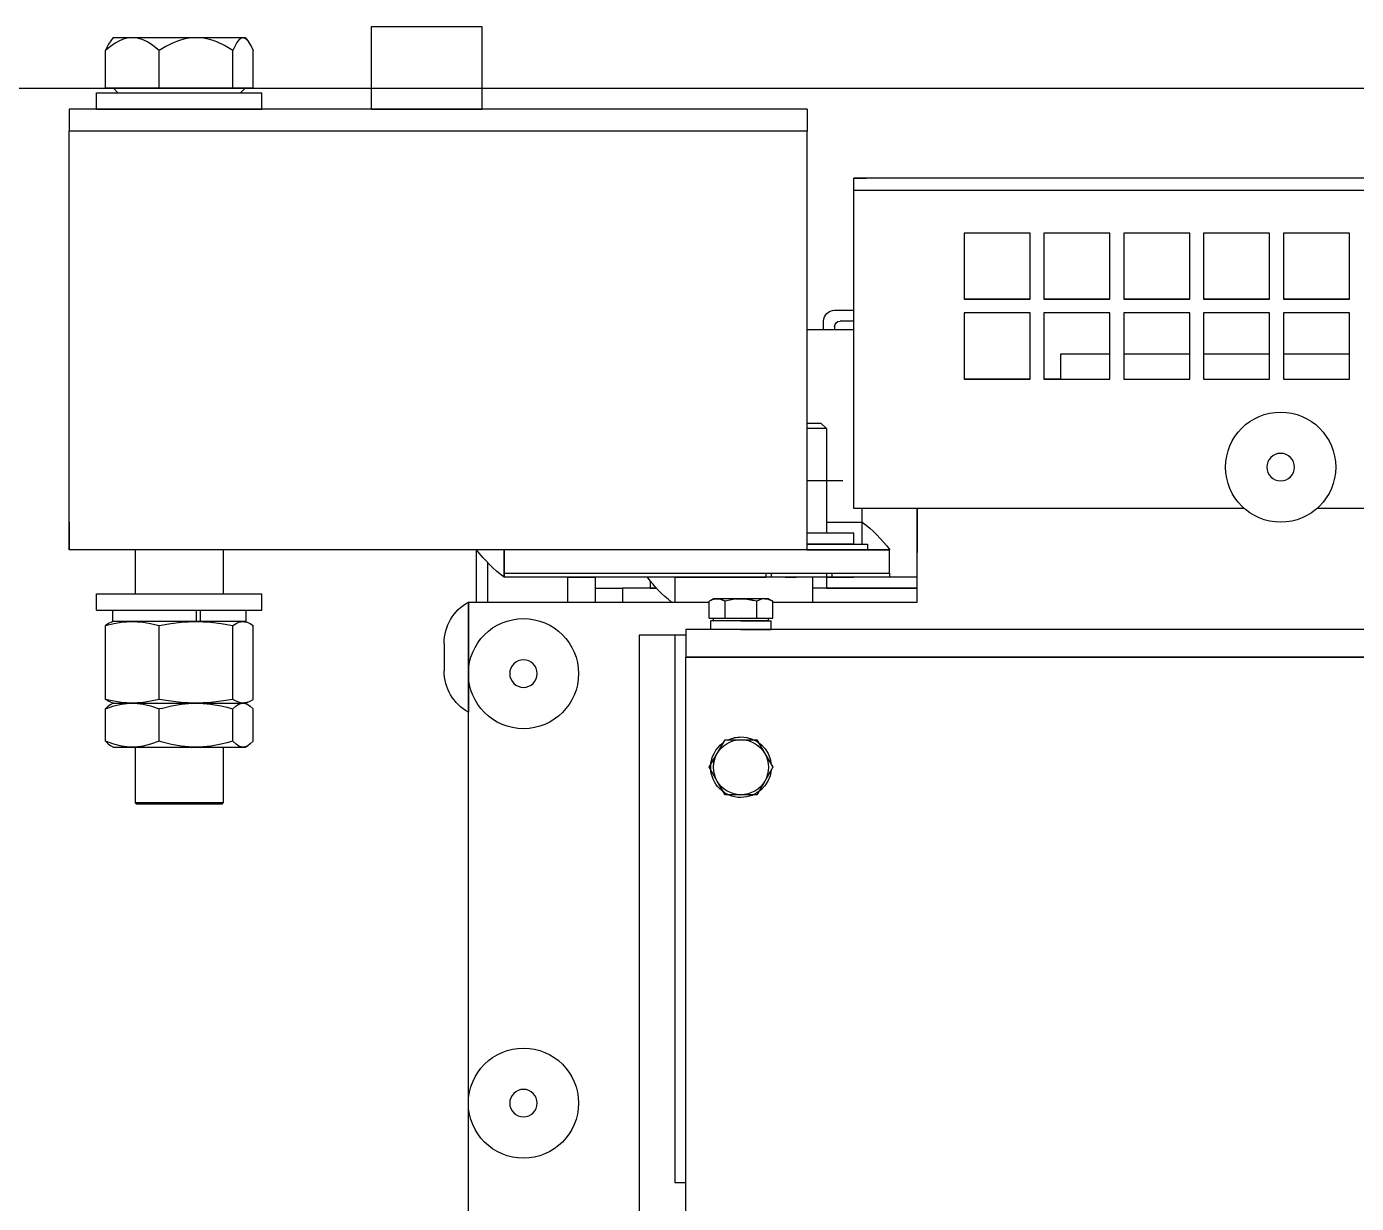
# Model space of a CAD drawing. Extents: x 39751 to 116307, y -36149 to -14965.
# Drawn here: x 55588.8 to 55830.2, y -20602.5 to -20388.8 of the extents above; entities that cross this region are included whole.
import ezdxf

# ---------------------------------------------------------------- set-up
doc = ezdxf.new("R2010")
doc.units = 0
doc.header["$LTSCALE"] = 1500
doc.layers.add('confinea', color=3, linetype='Continuous')

# ---------------------------------------------------------------- blocks, each defined once
blk = doc.blocks.new('A$C152A31FE')
at = {"color": 7, "ltscale": 0.375}
for p, q in [((755.07, 371.4), (755.07, 356.4)), ((775.07, 356.4), (775.07, 371.4)), ((681, 276.4), (696, 276.4))]:
    blk.add_line(p, q, dxfattribs=at)
at = {"color": 7, "ltscale": 0.25}
for p, q in [((765.07, 371.4), (755.07, 371.4)), ((775.07, 371.4), (765.07, 371.4)), ((765.07, 356.4), (755.07, 356.4)), ((775.07, 356.4), (765.07, 356.4)), ((757.5, 256.9), (757.5, 246.9))]:
    blk.add_line(p, q, dxfattribs=at)
at = {"color": 7, "ltscale": 0.171753}
for p, q in [((796.59, 360.2), (796.59, 367.07)), ((800.27, 360.2), (800.27, 367.07)), ((813.67, 360.2), (813.67, 367.07)), ((823.41, 360.2), (823.41, 367.07))]:
    blk.add_line(p, q, dxfattribs=at)
at = {"color": 7, "ltscale": 0.018153}
for p, q in [((798.01, 369.4), (797.55, 368.83)), ((821.99, 369.4), (822.45, 368.83))]:
    blk.add_line(p, q, dxfattribs=at)
at = {"color": 7, "ltscale": 0.008984}
for p, q in [((798.37, 369.4), (798.01, 369.4)), ((798.36, 248.55), (798, 248.55))]:
    blk.add_line(p, q, dxfattribs=at)
at = {"color": 7}
for p, q in [((821.99, 369.4), (798.37, 369.4)), ((824.52, 359.4), (795, 359.4)), ((696, 356.4), (830, 356.4)), ((824.52, 356.4), (795, 356.4)), ((696, 352.4), (830, 352.4)), ((696, 276.4), (696, 352.4)), ((830, 276.4), (830, 352.4)), ((144.73, 343.9), (685.27, 343.9)), ((144.73, 341.66), (687.5, 341.66)), ((687.5, 283.9), (687.5, 341.66)), ((421.62, 283.9), (603.38, 283.9)), ((616.62, 283.9), (687.5, 283.9)), ((696, 276.4), (830, 276.4)), ((676, 271.4), (724.5, 271.4)), ((751, 272.12), (681, 272.12)), ((681, 271.4), (751, 271.4)), ((695, 271.4), (720, 271.4)), ((824.52, 268.4), (795, 268.4)), ((702.23, 266.9), (676, 266.9)), ((757.5, 266.9), (713.77, 266.9)), ((757.5, 6.64), (757.5, 266.9)), ((824.52, 265.4), (795, 265.4)), ((368, 261.9), (718, 261.9)), ((720, 260.9), (720, 161.4)), ((726.5, 260.9), (726.5, 6.64)), ((718, 256.9), (368, 256.9)), ((368, 256.9), (718, 256.9)), ((718, 6.9), (718, 256.9))]:
    blk.add_line(p, q, dxfattribs=at)
at = {"color": 7, "ltscale": 0.091797}
blk.add_line((796.59, 360.2), (800.27, 360.2), dxfattribs=at)
at = {"color": 7, "ltscale": 0.028295}
for p, q in [((798.86, 359.4), (798.05, 360.2)), ((821.14, 359.4), (821.95, 360.2))]:
    blk.add_line(p, q, dxfattribs=at)
at = {"color": 7, "ltscale": 0.335156}
blk.add_line((800.27, 360.2), (813.67, 360.2), dxfattribs=at)
at = {"color": 7, "ltscale": 0.243359}
blk.add_line((813.67, 360.2), (823.41, 360.2), dxfattribs=at)
at = {"color": 7, "ltscale": 0.075}
for p, q in [((795, 356.4), (795, 359.4)), ((825, 356.4), (825, 359.4)), ((650, 307.4), (653, 307.4)), ((650, 307.4), (653, 307.4)), ((795, 265.4), (795, 268.4)), ((825, 265.4), (825, 268.4))]:
    blk.add_line(p, q, dxfattribs=at)
at = {"color": 7, "ltscale": 0.012109}
for p, q in [((825, 359.4), (824.52, 359.4)), ((825, 356.4), (824.52, 356.4)), ((825, 268.4), (824.52, 268.4)), ((825, 265.4), (824.52, 265.4))]:
    blk.add_line(p, q, dxfattribs=at)
at = {"color": 7, "ltscale": 0.1}
for p, q in [((696, 356.4), (696, 352.4)), ((830, 356.4), (830, 352.4)), ((830, 280.4), (830, 276.4)), ((685, 276.4), (681, 276.4)), ((703.5, 271.4), (707.5, 271.4))]:
    blk.add_line(p, q, dxfattribs=at)
at = {"color": 7, "ltscale": 0.055859}
for p, q in [((685.27, 343.9), (687.5, 343.9)), ((687.5, 343.9), (685.27, 343.9))]:
    blk.add_line(p, q, dxfattribs=at)
at = {"color": 7, "ltscale": 0.05592}
blk.add_line((687.5, 341.66), (687.5, 343.9), dxfattribs=at)
blk.add_line((687.5, 341.66), (687.5, 343.9), dxfattribs=at)
at = {"color": 7, "ltscale": 0.3}
for p, q in [((597.5, 321.9), (597.5, 333.9)), ((597.5, 333.9), (609.5, 333.9)), ((609.5, 333.9), (609.5, 321.9)), ((612, 321.9), (612, 333.9)), ((612, 333.9), (624, 333.9)), ((624, 333.9), (624, 321.9)), ((626.5, 321.9), (626.5, 333.9)), ((626.5, 333.9), (638.5, 333.9)), ((638.5, 333.9), (638.5, 321.9)), ((641, 321.9), (641, 333.9)), ((641, 333.9), (653, 333.9)), ((653, 333.9), (653, 321.9)), ((655.5, 333.9), (667.5, 333.9)), ((655.5, 321.9), (655.5, 333.9)), ((667.5, 333.9), (667.5, 321.9)), ((609.5, 321.9), (597.5, 321.9)), ((609.5, 321.9), (597.5, 321.9)), ((597.5, 321.9), (609.5, 321.9)), ((624, 321.9), (612, 321.9)), ((624, 321.9), (612, 321.9)), ((612, 321.9), (624, 321.9)), ((638.5, 321.9), (626.5, 321.9)), ((638.5, 321.9), (626.5, 321.9)), ((626.5, 321.9), (638.5, 321.9)), ((653, 321.9), (641, 321.9)), ((653, 321.9), (641, 321.9)), ((641, 321.9), (653, 321.9)), ((667.5, 321.9), (655.5, 321.9)), ((667.5, 321.9), (655.5, 321.9)), ((655.5, 321.9), (667.5, 321.9)), ((597.5, 307.4), (597.5, 319.4)), ((597.5, 319.4), (609.5, 319.4)), ((609.5, 319.4), (609.5, 307.4)), ((612, 307.4), (612, 319.4)), ((612, 319.4), (624, 319.4)), ((624, 319.4), (624, 307.4)), ((626.5, 307.4), (626.5, 319.4)), ((626.5, 319.4), (638.5, 319.4)), ((638.5, 319.4), (638.5, 307.4)), ((641, 307.4), (641, 319.4)), ((641, 319.4), (653, 319.4)), ((653, 319.4), (653, 307.4)), ((655.5, 307.4), (655.5, 319.4)), ((655.5, 319.4), (667.5, 319.4)), ((667.5, 319.4), (667.5, 307.4)), ((597.5, 311.9), (609.5, 311.9)), ((597.5, 311.9), (609.5, 311.9)), ((597.5, 311.9), (609.5, 311.9)), ((597.5, 311.9), (609.5, 311.9)), ((597.5, 311.9), (609.5, 311.9)), ((612, 311.9), (624, 311.9)), ((612, 311.9), (624, 311.9)), ((612, 311.9), (624, 311.9)), ((612, 311.9), (624, 311.9)), ((612, 311.9), (624, 311.9)), ((626.5, 311.9), (638.5, 311.9)), ((626.5, 311.9), (638.5, 311.9)), ((626.5, 311.9), (638.5, 311.9)), ((626.5, 311.9), (638.5, 311.9)), ((626.5, 311.9), (638.5, 311.9)), ((609.5, 307.4), (597.5, 307.4)), ((609.5, 307.4), (597.5, 307.4)), ((624, 307.4), (612, 307.4)), ((624, 307.4), (612, 307.4)), ((638.5, 307.4), (626.5, 307.4)), ((638.5, 307.4), (626.5, 307.4)), ((653, 307.4), (641, 307.4)), ((653, 307.4), (641, 307.4)), ((667.5, 307.4), (655.5, 307.4)), ((667.5, 307.4), (655.5, 307.4)), ((655.5, 307.4), (667.5, 307.4)), ((655.5, 307.4), (667.5, 307.4))]:
    blk.add_line(p, q, dxfattribs=at)
at = {"color": 7, "ltscale": 0.0875}
for p, q in [((691, 319.9), (687.5, 319.9)), ((692.5, 298.4), (696, 298.4)), ((700, 271.4), (703.5, 271.4))]:
    blk.add_line(p, q, dxfattribs=at)
at = {"color": 7, "ltscale": 0.0625}
for p, q in [((687.5, 317.9), (690, 317.9)), ((696, 299.4), (693.5, 299.4)), ((686, 281.4), (686, 283.9)), ((729.5, 269.4), (729.5, 266.9)), ((729.5, 269.4), (729.5, 266.9)), ((734.5, 269.4), (734.5, 266.9)), ((761.9, 256.9), (761.9, 254.4))]:
    blk.add_line(p, q, dxfattribs=at)
at = {"color": 7, "ltscale": 0.2125}
for p, q in [((696, 316.4), (687.5, 316.4)), ((718, 260.9), (726.5, 260.9))]:
    blk.add_line(p, q, dxfattribs=at)
at = {"color": 7, "ltscale": 0.0125}
for p, q in [((691, 316.9), (691, 316.4)), ((703, 263.5), (703, 264)), ((713, 263.5), (713, 264))]:
    blk.add_line(p, q, dxfattribs=at)
at = {"color": 7, "ltscale": 0.0375}
blk.add_line((693, 316.4), (693, 317.9), dxfattribs=at)
at = {"color": 7, "ltscale": 0.225}
blk.add_line((641, 311.9), (650, 311.9), dxfattribs=at)
blk.add_line((641, 311.9), (650, 311.9), dxfattribs=at)
blk.add_line((641, 311.9), (650, 311.9), dxfattribs=at)
blk.add_line((641, 311.9), (650, 311.9), dxfattribs=at)
blk.add_line((641, 311.9), (650, 311.9), dxfattribs=at)
at = {"color": 7, "ltscale": 0.1125}
for p, q in [((650, 311.9), (650, 307.4)), ((695, 271.4), (695, 266.9)), ((720, 271.4), (720, 266.9)), ((720, 271.4), (720, 266.9)), ((734.5, 271.4), (734.5, 266.9)), ((739.5, 271.4), (739.5, 266.9))]:
    blk.add_line(p, q, dxfattribs=at)
at = {"color": 7, "ltscale": 0.035355}
blk.add_line((693.5, 299.4), (692.5, 298.4), dxfattribs=at)
at = {"color": 7, "ltscale": 0.475}
for p, q in [((692.5, 298.4), (692.5, 279.4)), ((676, 269.4), (695, 269.4))]:
    blk.add_line(p, q, dxfattribs=at)
at = {"color": 7, "ltscale": 0.1625}
for p, q in [((689.5, 288.9), (696, 288.9)), ((692.5, 281.4), (686, 281.4))]:
    blk.add_line(p, q, dxfattribs=at)
at = {"color": 7, "ltscale": 0.425}
blk.add_line((676, 266.9), (676, 283.9), dxfattribs=at)
at = {"color": 7, "ltscale": 0.2}
for p, q in [((676, 283.9), (676, 275.9)), ((802, 276.4), (802, 268.4)), ((818, 276.4), (818, 268.4))]:
    blk.add_line(p, q, dxfattribs=at)
at = {"color": 7, "ltscale": 0.099048}
blk.add_line((686, 277.44), (686, 281.4), dxfattribs=at)
at = {"color": 7, "ltscale": 0.025}
for p, q in [((830, 281.4), (830, 280.4)), ((685, 277.4), (685, 276.4))]:
    blk.add_line(p, q, dxfattribs=at)
at = {"color": 7, "ltscale": 0.018945}
for p, q in [((687.5, 279.4), (688.26, 279.4)), ((687.5, 277.4), (688.26, 277.4))]:
    blk.add_line(p, q, dxfattribs=at)
at = {"color": 7, "ltscale": 0.05}
for p, q in [((687.5, 277.4), (687.5, 279.4)), ((700, 271.4), (698, 271.4)), ((720, 271.4), (718, 271.4)), ((718, 161.4), (720, 161.4))]:
    blk.add_line(p, q, dxfattribs=at)
at = {"color": 7, "ltscale": 0.193555}
for p, q in [((688.26, 279.4), (696, 279.4)), ((688.26, 277.4), (696, 277.4))]:
    blk.add_line(p, q, dxfattribs=at)
at = {"color": 7, "ltscale": 0.107117}
for p, q in [((681, 272.12), (681, 276.4)), ((751, 276.4), (751, 272.12))]:
    blk.add_line(p, q, dxfattribs=at)
at = {"color": 7, "ltscale": 0.274805}
for p, q in [((695.99, 277.4), (685, 277.4)), ((695.99, 276.4), (685, 276.4))]:
    blk.add_line(p, q, dxfattribs=at)
at = {"color": 7, "ltscale": 0.125}
for p, q in [((751, 271.4), (751, 276.4)), ((692.5, 271.4), (687.5, 271.4)), ((720, 271.4), (725, 271.4)), ((739.5, 271.4), (734.5, 271.4)), ((739.5, 271.4), (734.5, 271.4)), ((734.5, 269.4), (729.5, 269.4)), ((734.5, 269.4), (729.5, 269.4)), ((703, 263.5), (708, 263.5)), ((708, 263.5), (713, 263.5)), ((718, 261.9), (718, 256.9))]:
    blk.add_line(p, q, dxfattribs=at)
at = {"color": 7, "ltscale": 0.2375}
blk.add_line((756, 266.9), (756, 276.4), dxfattribs=at)
at = {"color": 7, "ltscale": 0.178809}
blk.add_line((754, 274.05), (754, 266.9), dxfattribs=at)
at = {"color": 7, "ltscale": 0.017883}
for p, q in [((681, 272.12), (681, 271.4)), ((691.5, 272.12), (691.5, 271.4)), ((702.5, 272.12), (702.5, 271.4)), ((702.5, 272.12), (702.5, 271.4)), ((703.5, 272.12), (703.5, 271.4)), ((751, 272.12), (751, 271.4))]:
    blk.add_line(p, q, dxfattribs=at)
at = {"color": 7, "ltscale": 0.001465}
blk.add_line((691.44, 271.4), (691.5, 271.4), dxfattribs=at)
at = {"color": 7, "ltscale": 0.067883}
blk.add_line((692.5, 272.12), (692.5, 269.4), dxfattribs=at)
at = {"color": 7, "ltscale": 0.175}
blk.add_line((698, 271.4), (705, 271.4), dxfattribs=at)
at = {"color": 7, "ltscale": 0.026465}
blk.add_line((702.5, 271.4), (703.56, 271.4), dxfattribs=at)
at = {"color": 7, "ltscale": 0.3625}
blk.add_line((718, 271.4), (703.5, 271.4), dxfattribs=at)
at = {"color": 7, "ltscale": 0.325}
blk.add_line((705, 271.4), (718, 271.4), dxfattribs=at)
at = {"color": 7, "ltscale": 0.033911}
blk.add_line((724.5, 270.76), (724.5, 269.4), dxfattribs=at)
at = {"color": 7, "ltscale": 0.4125}
blk.add_line((692.5, 269.4), (676, 269.4), dxfattribs=at)
at = {"color": 7, "ltscale": 0.154297}
blk.add_line((723.33, 269.4), (729.5, 269.4), dxfattribs=at)
at = {"color": 7, "ltscale": 0.029297}
blk.add_line((724.5, 269.4), (723.33, 269.4), dxfattribs=at)
at = {"color": 7, "ltscale": 0.02233}
for p, q in [((703, 267.5), (702.23, 267.05)), ((713, 267.5), (713.77, 267.05))]:
    blk.add_line(p, q, dxfattribs=at)
at = {"color": 7, "ltscale": 0.076331}
for p, q in [((702.23, 264), (702.23, 267.05)), ((705.11, 264), (705.11, 267.05)), ((710.89, 264), (710.89, 267.05)), ((713.77, 264), (713.77, 267.05)), ((713.77, 264), (713.77, 267.05))]:
    blk.add_line(p, q, dxfattribs=at)
at = {"color": 7, "ltscale": 0.016797}
for p, q in [((703, 267.5), (703.67, 267.5)), ((712.33, 267.5), (713, 267.5))]:
    blk.add_line(p, q, dxfattribs=at)
at = {"color": 7, "ltscale": 0.108203}
for p, q in [((703.67, 267.5), (708, 267.5)), ((708, 267.5), (712.33, 267.5))]:
    blk.add_line(p, q, dxfattribs=at)
at = {"color": 7, "ltscale": 0.000195313}
for p, q in [((703.67, 267.5), (703.68, 267.5)), ((712.32, 267.5), (712.33, 267.5))]:
    blk.add_line(p, q, dxfattribs=at)
at = {"color": 7, "ltscale": 0.000352105}
blk.add_line((705.11, 267.05), (705.1, 267.06), dxfattribs=at)
at = {"color": 7, "ltscale": 0.000585937}
blk.add_line((707.98, 267.5), (708, 267.5), dxfattribs=at)
at = {"color": 7, "ltscale": 0.004163}
blk.add_line((757.5, 266.9), (757.5, 266.73), dxfattribs=at)
at = {"color": 7, "ltscale": 0.245837}
blk.add_line((757.5, 266.73), (757.5, 256.9), dxfattribs=at)
at = {"color": 7, "ltscale": 0.072168}
for p, q in [((705.11, 264), (702.23, 264)), ((713.77, 264), (710.89, 264)), ((708, 241.9), (705.11, 241.9)), ((710.89, 241.9), (708, 241.9)), ((705.11, 231.9), (708, 231.9)), ((708, 231.9), (710.89, 231.9))]:
    blk.add_line(p, q, dxfattribs=at)
at = {"color": 7, "ltscale": 0.1375}
for p, q in [((708, 263.5), (702.5, 263.5)), ((708, 263.5), (713.5, 263.5)), ((708, 261.9), (702.5, 261.9)), ((708, 261.9), (713.5, 261.9))]:
    blk.add_line(p, q, dxfattribs=at)
at = {"color": 7, "ltscale": 0.040002}
for p, q in [((702.5, 261.9), (702.5, 263.5)), ((713.5, 261.9), (713.5, 263.5)), ((713.5, 261.9), (713.5, 263.5))]:
    blk.add_line(p, q, dxfattribs=at)
at = {"color": 7, "ltscale": 0.144336}
blk.add_line((710.89, 264), (705.11, 264), dxfattribs=at)
at = {"color": 7, "ltscale": 0.011848}
for p, q in [((798, 263.35), (797.55, 263.19)), ((822, 263.35), (822.45, 263.19)), ((798, 248.55), (797.55, 248.71)), ((822, 248.55), (822.45, 248.71))]:
    blk.add_line(p, q, dxfattribs=at)
at = {"color": 7, "ltscale": 0.051245}
for p, q in [((797.9, 265.4), (797.9, 263.35)), ((806.21, 265.4), (806.21, 263.35)), ((806.94, 265.4), (806.94, 263.35)), ((822.1, 265.4), (822.1, 263.35))]:
    blk.add_line(p, q, dxfattribs=at)
at = {"color": 7, "ltscale": 0.207813}
blk.add_line((797.9, 263.35), (806.21, 263.35), dxfattribs=at)
at = {"color": 7, "ltscale": 0.001953}
for p, q in [((798.43, 263.35), (798.35, 263.35)), ((798.35, 248.55), (798.43, 248.55))]:
    blk.add_line(p, q, dxfattribs=at)
at = {"color": 7, "ltscale": 0.032129}
blk.add_line((807.5, 265.4), (806.21, 265.4), dxfattribs=at)
at = {"color": 7, "ltscale": 0.018359}
blk.add_line((806.21, 263.35), (806.95, 263.35), dxfattribs=at)
at = {"color": 7, "ltscale": 0.017676}
blk.add_line((806.94, 263.35), (806.23, 263.35), dxfattribs=at)
at = {"color": 7, "ltscale": 0.379004}
blk.add_line((806.94, 263.35), (822.1, 263.35), dxfattribs=at)
at = {"color": 7, "ltscale": 0.336218}
for p, q in [((796.59, 249.23), (796.59, 262.67)), ((800.27, 249.23), (800.27, 262.67)), ((813.67, 249.23), (813.67, 262.67)), ((823.41, 249.23), (823.41, 262.67))]:
    blk.add_line(p, q, dxfattribs=at)
at = {"color": 7, "ltscale": 0.001038}
blk.add_line((761.9, 259.4), (761.9, 259.36), dxfattribs=at)
at = {"color": 7, "ltscale": 0.061462}
blk.add_line((761.9, 259.36), (761.9, 256.9), dxfattribs=at)
at = {"color": 7, "ltscale": 0.146411}
for p, q in [((796.59, 241.62), (796.59, 247.48)), ((800.27, 241.62), (800.27, 247.48)), ((813.67, 241.62), (813.67, 247.48)), ((823.41, 241.62), (823.41, 247.48))]:
    blk.add_line(p, q, dxfattribs=at)
at = {"color": 7, "ltscale": 0.012846}
for p, q in [((798, 248.55), (797.55, 248.29)), ((822, 248.55), (822.45, 248.29))]:
    blk.add_line(p, q, dxfattribs=at)
at = {"color": 7, "ltscale": 0.010742}
for p, q in [((798.43, 248.55), (798, 248.55)), ((798.43, 240.55), (798, 240.55))]:
    blk.add_line(p, q, dxfattribs=at)
at = {"color": 7, "ltscale": 0.001758}
blk.add_line((798.43, 248.55), (798.36, 248.55), dxfattribs=at)
at = {"color": 7, "ltscale": 0.213477}
for p, q in [((806.97, 248.55), (798.43, 248.55)), ((806.97, 248.55), (798.43, 248.55)), ((806.97, 240.55), (798.43, 240.55))]:
    blk.add_line(p, q, dxfattribs=at)
at = {"color": 7, "ltscale": 0.289258}
blk.add_line((818.54, 248.55), (806.97, 248.55), dxfattribs=at)
at = {"color": 7, "ltscale": 0.148438}
for p, q in [((812.91, 248.55), (806.97, 248.55)), ((812.91, 240.55), (806.97, 240.55))]:
    blk.add_line(p, q, dxfattribs=at)
at = {"color": 7, "ltscale": 0.14082}
for p, q in [((818.54, 248.55), (812.91, 248.55)), ((818.54, 240.55), (812.91, 240.55))]:
    blk.add_line(p, q, dxfattribs=at)
at = {"color": 7, "ltscale": 0.009363}
blk.add_line((813.31, 247.58), (813.67, 247.48), dxfattribs=at)
at = {"color": 7, "ltscale": 0.086523}
for p, q in [((822, 248.55), (818.54, 248.55)), ((822, 248.55), (818.54, 248.55)), ((822, 240.55), (818.54, 240.55))]:
    blk.add_line(p, q, dxfattribs=at)
at = {"color": 7, "ltscale": 0.072144}
for p, q in [((705.11, 241.9), (703.67, 239.4)), ((712.33, 239.4), (710.89, 241.9)), ((703.67, 234.4), (705.11, 231.9)), ((710.89, 231.9), (712.33, 234.4))]:
    blk.add_line(p, q, dxfattribs=at)
at = {"color": 7, "ltscale": 0.00936}
blk.add_line((813.31, 241.52), (813.67, 241.62), dxfattribs=at)
at = {"color": 7, "ltscale": 0.072193}
for p, q in [((703.67, 239.4), (702.23, 236.9)), ((713.77, 236.9), (712.33, 239.4)), ((702.23, 236.9), (703.67, 234.4)), ((712.33, 234.4), (713.77, 236.9))]:
    blk.add_line(p, q, dxfattribs=at)
at = {"color": 7, "ltscale": 0.012852}
for p, q in [((798, 240.55), (797.55, 240.81)), ((822, 240.55), (822.45, 240.81))]:
    blk.add_line(p, q, dxfattribs=at)
at = {"color": 7, "ltscale": 0.253369}
for p, q in [((802, 240.55), (802, 230.42)), ((818, 240.55), (818, 230.42))]:
    blk.add_line(p, q, dxfattribs=at)
at = {"color": 7, "ltscale": 0.345605}
blk.add_line((802, 230.42), (815.82, 230.42), dxfattribs=at)
at = {"color": 7, "ltscale": 0.007605}
for p, q in [((802.21, 230.2), (802, 230.42)), ((817.79, 230.2), (818, 230.42))]:
    blk.add_line(p, q, dxfattribs=at)
at = {"color": 7, "ltscale": 0.33623}
blk.add_line((802.21, 230.2), (815.66, 230.2), dxfattribs=at)
at = {"color": 7, "ltscale": 0.053027}
blk.add_line((815.66, 230.2), (817.79, 230.2), dxfattribs=at)
at = {"color": 7, "ltscale": 0.054395}
blk.add_line((815.82, 230.42), (818, 230.42), dxfattribs=at)
at = {"color": 7}
for points in [[(797.55, 368.83), (797.16, 368.24), (796.88, 367.72), (796.59, 367.07)], [(798.35, 369.38), (798.17, 369.34), (797.98, 369.24), (797.77, 369.07), (797.55, 368.83)], [(798.35, 369.38), (798.54, 369.38), (798.72, 369.33), (798.91, 369.21), (799.11, 369.04), (799.52, 368.53), (799.87, 367.91), (800.27, 367.07)], [(800.27, 367.07), (801.78, 367.96), (803.17, 368.61), (803.84, 368.85), (804.48, 369.05), (805.62, 369.29), (806.73, 369.38), (807.84, 369.35), (808.97, 369.17), (810.13, 368.84), (811.24, 368.41), (812.41, 367.82), (813.67, 367.07)], [(813.67, 367.07), (814.77, 367.96), (815.78, 368.61), (816.73, 369.05), (817.56, 369.29), (818.37, 369.38), (819.18, 369.35), (819.99, 369.17), (820.84, 368.84), (821.64, 368.41), (822.49, 367.82), (823.41, 367.07)], [(822.45, 368.83), (822.84, 368.24), (823.12, 367.72), (823.41, 367.07)], [(702.23, 267.05), (702.62, 267.25), (703.01, 267.4), (703.34, 267.47), (703.67, 267.5)], [(703.67, 267.5), (703.37, 267.48), (703.09, 267.42), (702.65, 267.27), (702.23, 267.05)], [(703.67, 267.5), (703.96, 267.48), (704.26, 267.42), (704.69, 267.27), (705.11, 267.05)], [(705.11, 267.05), (706.25, 267.33), (707.41, 267.48), (708, 267.5)], [(708, 267.5), (706.88, 267.43), (705.65, 267.2)], [(708, 267.5), (708.87, 267.46), (709.74, 267.33), (710.89, 267.05)], [(712.33, 267.5), (711.89, 267.46), (711.42, 267.31), (710.89, 267.05)], [(710.89, 267.05), (711.28, 267.25), (711.67, 267.4), (712, 267.47), (712.33, 267.5)], [(712.33, 267.5), (712.62, 267.48), (712.91, 267.42), (713.35, 267.27), (713.77, 267.05)], [(800.27, 262.67), (799.69, 263.02), (799.17, 263.23), (798.8, 263.32), (798.43, 263.35)], [(806.97, 263.35), (805.63, 263.32), (804.26, 263.23), (802.37, 263.02), (800.27, 262.67)], [(813.67, 262.67), (811.56, 263.02), (809.68, 263.23), (808.3, 263.32), (806.97, 263.35)], [(818.54, 263.35), (817.57, 263.32), (816.57, 263.23), (815.2, 263.02), (813.67, 262.67)], [(823.41, 262.67), (821.87, 263.02), (820.51, 263.23), (819.51, 263.32), (818.54, 263.35)], [(797.55, 263.19), (797.25, 263.06), (796.59, 262.67)], [(822.45, 263.19), (822.75, 263.06), (823.41, 262.67)], [(797.55, 248.71), (797.25, 248.84), (796.59, 249.23)], [(798.43, 248.55), (798.9, 248.6), (799.39, 248.75), (799.8, 248.94), (800.27, 249.23)], [(800.27, 249.23), (802.37, 248.88), (804.26, 248.67), (805.63, 248.58), (806.97, 248.55)], [(806.97, 248.55), (808.3, 248.58), (809.68, 248.67), (811.56, 248.88), (813.67, 249.23)], [(813.67, 249.23), (815.2, 248.88), (816.57, 248.67), (817.57, 248.58), (818.54, 248.55)], [(818.54, 248.55), (819.51, 248.58), (820.51, 248.67), (821.87, 248.88), (823.41, 249.23)], [(822.45, 248.71), (822.75, 248.84), (823.41, 249.23)], [(797.55, 248.29), (797.1, 247.97), (796.59, 247.48)], [(798.43, 248.55), (798.06, 248.5), (797.55, 248.29)], [(800.27, 247.48), (799.69, 248.03), (799.17, 248.36), (798.8, 248.5), (798.43, 248.55)], [(806.97, 248.55), (805.63, 248.5), (804.26, 248.36), (802.37, 248.03), (801.35, 247.78), (800.27, 247.48)], [(813.31, 247.58), (811.4, 248.06), (809.68, 248.36), (808.3, 248.5), (806.97, 248.55)], [(818.54, 248.55), (817.57, 248.5), (816.57, 248.36), (815.2, 248.03), (813.67, 247.48)], [(823.41, 247.48), (821.87, 248.03), (820.51, 248.36), (819.51, 248.5), (818.54, 248.55)], [(822.45, 248.29), (822.9, 247.97), (823.41, 247.48)], [(796.59, 241.62), (797.1, 241.13), (797.55, 240.81)], [(798.43, 240.55), (798.8, 240.6), (799.17, 240.74), (799.69, 241.07), (800.27, 241.62)], [(800.27, 241.62), (801.35, 241.32), (802.37, 241.07), (804.26, 240.74), (805.63, 240.6), (806.97, 240.55)], [(806.97, 240.55), (808.3, 240.6), (809.68, 240.74), (811.4, 241.04), (813.31, 241.52)], [(813.67, 241.62), (815.2, 241.07), (816.57, 240.74), (817.57, 240.6), (818.54, 240.55)], [(818.54, 240.55), (819.51, 240.6), (820.51, 240.74), (821.87, 241.07), (823.41, 241.62)], [(823.41, 241.62), (822.9, 241.13), (822.45, 240.81)], [(797.55, 240.81), (798.06, 240.6), (798.43, 240.55)]]:
    blk.add_lwpolyline(points, dxfattribs=at)
for centre in [(610, 291.4), (747.5, 253.9), (747.5, 175.9)]:
    blk.add_circle(centre, 2.5, dxfattribs=at)
for centre, radius, start, end in [((691, 317.9), 2, 0, 90), ((690, 316.9), 1, 0, 90), ((610, 291.4), 10, 90, 180), ((610, 291.4), 10, 0, 90), ((610, 291.4), 10, 180, 270), ((610, 291.4), 10, 270, 0), ((701.09, 261.31), 25.13, 126.9106, 143.0894), ((735.91, 291.49), 25.13, 306.9106, 323.0894), ((704.91, 286.49), 25.12, 308.7652, 323.0894), ((703.67, 265.29), 2.21, 90.0653, 99.6216), ((707.99, 258.64), 8.86, 83.7264, 89.9618), ((712.33, 265.26), 2.24, 78.0492, 89.8975), ((753.31, 259.4), 8.59, 360, 60.7975), ((753.31, 259.4), 8.59, 360, 60.7975), ((753.31, 259.4), 8.59, 360, 60.7975), ((747.5, 253.9), 10, 90, 180), ((747.5, 253.9), 10, 0, 90), ((798.45, 260.79), 2.56, 92.2872, 110.5642), ((747.5, 253.9), 10, 180, 270), ((747.5, 253.9), 10, 270, 0), ((753.31, 254.4), 8.59, 299.2025, 0), ((753.31, 254.4), 8.59, 299.2025, 0), ((753.31, 254.4), 8.59, 299.2025, 0), ((798.45, 251.11), 2.56, 249.4358, 267.7128), ((708, 236.9), 5.5, 90, 174.6771), ((708, 236.9), 5, 90.0001, 149.9999), ((708, 236.9), 5, 90, 150), ((708, 236.9), 5.5, 65.7702, 90), ((708, 236.9), 5, 30, 90), ((708, 236.9), 5, 150, 210), ((708, 236.9), 5.5, 0, 54.6771), ((708, 236.9), 5, 0, 30.0663), ((708, 236.9), 5, 330, 30), ((708, 236.9), 5.5, 270, 0), ((708, 236.9), 5.5, 185.7809, 270), ((708, 236.9), 5, 210, 270), ((708, 236.9), 5, 270, 330), ((747.5, 175.9), 10, 90, 180), ((747.5, 175.9), 10, 0, 90), ((747.5, 175.9), 10, 180, 270), ((747.5, 175.9), 10, 270, 0)]:
    blk.add_arc(centre, radius, start, end, dxfattribs=at)

msp = doc.modelspace()

# ---------------------------------------------------------------- linework, layer by layer
msp.add_line((45257.66, -20400.01), (67215.67, -20400.01))

# ---------------------------------------------------------------- block references
at = {"layer": 'confinea', "color": 4, "xscale": -1}
msp.add_blockref('A$C152A31FE', (56426.48, -20760.21), dxfattribs=at)

doc.saveas('drawing.dxf')
